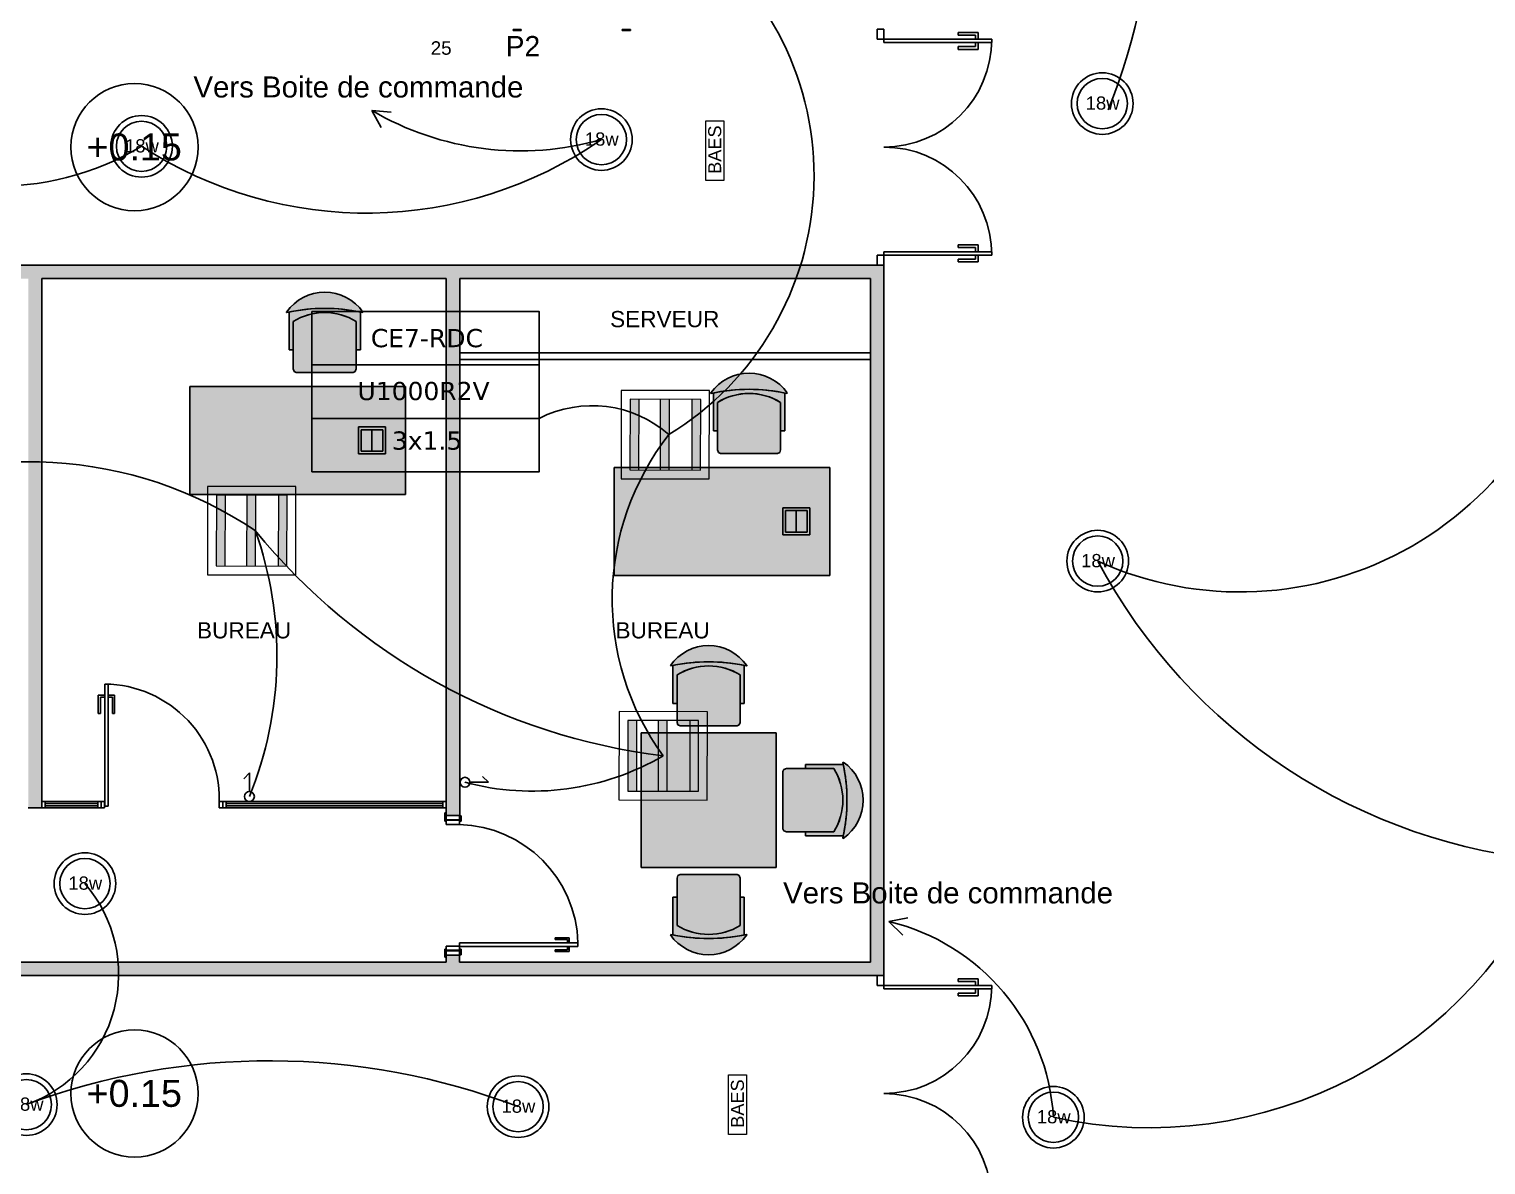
# Model space of a CAD drawing. Header units: millimetres. Extents: x 31778 to 54642, y 18502 to 28743.
# Drawn here: x 45116 to 46196, y 20391 to 21233 of the extents above; entities that cross this region are included whole.
import ezdxf
from ezdxf.enums import TextEntityAlignment as Align

# ---------------------------------------------------------------- set-up
doc = ezdxf.new("R2010")
doc.units = ezdxf.units.MM
doc.linetypes.add('ACAD_ISO03W100', pattern=[30, 12, -18])
for name, color, linetype in [('BS', 1, 'Continuous'), ('CIRCUITS ECLAIRAGE', 1, 'Continuous'), ('ECLAIRAGE', 6, 'Continuous'), ('MUR BAS', 7, 'Continuous'), ('Plan Archi', 8, 'Continuous')]:
    doc.layers.add(name, color=color, linetype=linetype)
doc.layers.add('STRUCTURE POUTRES', color=5, linetype='ACAD_ISO03W100', lineweight=20)
doc.styles.add('ARIAL', font='arial.ttf')
doc.styles.get("Standard").update_dxf_attribs({"font": 'arial.ttf'})
doc.styles.add('STD', font='arial.ttf')
doc.styles.add('Verdana', font='verdana.ttf')

# ---------------------------------------------------------------- blocks, each defined once
blk = doc.blocks.new('18w')
at = {"layer": 'MUR BAS', "color": 1}
for radius in [46.61078380276666, 38.05015646062355]:
    blk.add_circle((54837.71203632595, -12071.17132957089), radius, dxfattribs=at)
at = {"layer": 'MUR BAS', "color": 1, "insert": (54812.59687050407, -12060.39787366682), "char_height": 20, "attachment_point": 1}
blk.add_mtext_dynamic_manual_height_columns('18w', width=53.48466319893487, gutter_width=100, heights=[0], dxfattribs=at)
blk = doc.blocks.new('12')
at = {"layer": 'ECLAIRAGE', "lineweight": 0, "ltscale": 0.5}
h = blk.add_hatch(color=1, dxfattribs=at)
h.set_gradient(color1=(255, 0, 0), one_color=1, tint=1)
h.paths.add_polyline_path([(-0.2399999999976714, 0.2152367421254167), (-0.2399999999976714, 0.1561982923219332), (0.2399999999976714, 0.1561982923219332), (0.2399999999976714, 0.2152367421254167)])
h.paths.add_polyline_path([(0.2399999999976714, -0.0590384498034835), (0.2399999999976714, 0), (-0.2399999999976714, 0), (-0.2399999999976714, -0.0590384498034835)])
h.paths.add_polyline_path([(-0.2399999999976714, -0.2057248080664431), (-0.2399999999976714, -0.2647632578699266), (0.2399999999976714, -0.2647632578699266), (0.2399999999976714, -0.2057248080664431)])
at = {"layer": 'ECLAIRAGE', "color": 1, "lineweight": 0, "ltscale": 0.5}
for p, q in [((-0.2399999999976714, 0.1561982923219332), (0.2399999999976714, 0.1561982923219332)), ((-0.2399999999976714, 0), (0.2399999999976714, 0)), ((-0.2399999999976714, -0.0590384498034835), (0.2399999999976714, -0.0590384498034835)), ((-0.2399999999976714, -0.2057248080664431), (0.2399999999976714, -0.2057248080664431))]:
    blk.add_line(p, q, dxfattribs=at)
for points in [[(-0.2999999999976719, -0.3247632578699267), (0.2999999999976719, -0.3247632578699267), (0.2999999999976719, 0.2752367421254167), (-0.2999999999976719, 0.2752367421254167)], [(-0.2399999999976714, -0.2647632578699266), (0.2399999999976714, -0.2647632578699266), (0.2399999999976714, 0.2152367421254167), (-0.2399999999976714, 0.2152367421254167)]]:
    blk.add_lwpolyline(points, close=True, dxfattribs=at)
blk = doc.blocks.new('interrupteur simple allumage')
at = {"color": 3}
for p, q in [((-8.747414859319523e-13, -27472.51234266437), (-13941.17791253597, -42318.70943260289)), ((-8.747414859319523e-13, -73626.49394564501), (-8.747414859319523e-13, -27472.51234266437))]:
    blk.add_line(p, q, dxfattribs=at)
blk.add_circle((-8.747414859319523e-13, -85871.30472758031), 12244.81078193528, dxfattribs=at)
blk = doc.blocks.new('BS')
at = {"layer": 'BS', "color": 5, "lineweight": 20}
blk.add_lwpolyline([(-0.07258990826916023, 0.7340077751747742), (0.3732172283326936, 0.7340077751747742), (0.3732172283326936, -0.739942229173522), (-0.07258990826916023, -0.739942229173522)], close=True, dxfattribs=at)
at = {"layer": 'BS', "insert": (-0.01432547936779236, -0.5743906311291787), "char_height": 0.3210676808409033, "width": 1.198675313346215, "attachment_point": 1, "rotation": 90, "style": 'STD'}
blk.add_mtext('BAES', dxfattribs=at)
blk = doc.blocks.new('ETIQ ECL')
at = {"color": 6, "linetype": 'ByBlock'}
blk.add_lwpolyline([(-28.09237466774357, 19.79999999999927), (28.09237466774357, 19.79999999999927), (28.09237466774357, -19.79999999999927), (-28.09237466774357, -19.79999999999927)], close=True, dxfattribs=at)
at = {"layer": 'STRUCTURE POUTRES', "color": 6, "linetype": 'ByBlock'}
for points in [[(-28.09237466774357, 19.79999999999927), (28.09237466774357, 19.79999999999927), (28.09237466774357, 6.599999999999909), (-28.09237466774357, 6.599999999999909)], [(-28.09237466774357, 6.599999999999909), (28.09237466774357, 6.599999999999909), (28.09237466774357, -6.599999999999454), (-28.09237466774357, -6.599999999999454)], [(-28.09237466774357, -6.599999999999454), (28.09237466774357, -6.599999999999454), (28.09237466774357, -19.79999999999927), (-28.09237466774357, -19.79999999999927)]]:
    blk.add_lwpolyline(points, close=True, dxfattribs=at)
at = {"layer": 'STRUCTURE POUTRES', "color": 6, "linetype": 'ByBlock', "style": 'Verdana'}
for tag, p in [('CIRCUIT', (0.3258196043170756, 10.99343506267905)), ('CABLE', (-0.4895047320387675, -2.077938956542766)), ('SECTION', (0.3739897136692889, -14.32081281852334))]:
    blk.add_attdef(tag, text='', height=4.5, dxfattribs=at).set_placement(p, align=Align.CENTER)
blk = doc.blocks.new('FLECHZ')
at = {"color": 6}
for p, q in [((-7.275957614183426e-12, 0), (-3.380331694097549, 14.0119377987794)), ((0, 0), (-13.5306625672747, 4.96811973784861))]:
    blk.add_line(p, q, dxfattribs=at)

msp = doc.modelspace()

# ---------------------------------------------------------------- hatches: boundary and pattern name
at = {"layer": 'Plan Archi'}
h = msp.add_hatch(color=256, dxfattribs=at)
h.dxf.hatch_style = 1
h.paths.add_polyline_path([(44795.15288944014, 20947.90682215798), (44795.15288944014, 21058.33195311851), (45749.63954584388, 21058.33198110863), (45749.63954584383, 20531.6522243078), (44943.72967353216, 20531.6522243078), (44943.72967353216, 20541.6522243078), (45424.9579797639, 20541.6522243078), (45424.9579797639, 20546.81934035831), (45434.9579797639, 20546.81934035831), (45434.9579797639, 20541.6522243078), (45739.63954584381, 20541.6522243078), (45739.63954584385, 21048.33198110863), (45435.08638104389, 21048.33198110863), (45435.08638104389, 20650.2993282772), (45424.9579797639, 20650.2993282772), (45424.9579797639, 21048.33198110863), (45125.08638104389, 21048.33198110863), (45125.08638104389, 20655.93835403623), (45115.08638104389, 20655.93835403623), (45115.08638104389, 21048.33198110863), (44825.21519434075, 21048.33198110863), (44825.21498833229, 20541.6522243078), (44835.21478232383, 20541.6522243078), (44835.21478232383, 20531.6522243078), (44795.15239901993, 20531.65224316842), (44795.1524084207, 20627.077542708), (44815.21519434075, 20627.077542708), (44815.21519434075, 20947.90685014811)])
h = msp.add_hatch(color=256, dxfattribs=at)
h.dxf.hatch_style = 1
edge = h.paths.add_edge_path()
edge.add_arc((45334.90719313532, 20897.11500874896), 129.1470968822902, 89.9807959840947, 102.4973434483042, ccw=False)
edge.add_arc((45334.99383284429, 20896.97858642858), 129.2835192172629, 77.5092782508953, 90.01921317479162, ccw=False)
edge.add_line((45362.9554680647, 21023.2020996779), (45363.25546802081, 21023.56209951158))
edge.add_arc((45334.94201188287, 21003.64501958244), 34.61707485301902, 35.1244418655336, 89.9859844774305)
edge.add_arc((45334.94916600159, 21003.69272806701), 34.56936535771104, 89.99782247723603, 144.916600167338)
edge.add_arc((45306.85909642195, 21023.4226036792), 0.2426993287910363, 144.9166001673375, 294.6945263196027)
h = msp.add_hatch(color=256, dxfattribs=at)
h.dxf.hatch_style = 1
edge = h.paths.add_edge_path()
edge.add_line((45361.42546870805, 21023.53209950472), (45361.4254687253, 20995.4671112044))
edge.add_line((45361.4254687253, 20995.4671112044), (45358.35047003735, 20995.4671112429))
edge.add_line((45358.35047003735, 20995.4671112429), (45358.35047006517, 21016.55710243372))
edge.add_arc((45334.95047979082, 20978.77901001788), 44.4380896463861, 58.22566300077884, 121.7743369603142)
edge.add_line((45311.5504895421, 21016.55710244961), (45311.550489491, 20995.46711125588))
edge.add_line((45311.550489491, 20995.46711125588), (45308.49049077756, 20995.4671112449))
edge.add_line((45308.49049077756, 20995.4671112449), (45308.49049079524, 21023.53150478725))
edge.add_arc((45334.95940570552, 20896.60962494649), 129.6524856639419, 78.22137953616561, 101.77990788484061, ccw=False)
h = msp.add_hatch(color=256, dxfattribs=at)
h.dxf.hatch_style = 1
edge = h.paths.add_edge_path()
edge.add_arc((45334.96636300393, 20978.72320413381), 44.49389836539882, 90.02045314779735, 121.7538837941314)
edge.add_line((45311.5504895421, 21016.55710244961), (45311.5504895229, 20981.36711709378))
edge.add_line((45311.5504895229, 20981.36711709378), (45312.25548922128, 20979.46211790828))
edge.add_line((45312.25548922128, 20979.46211790828), (45313.75548859386, 20978.66711822817))
edge.add_line((45313.75548859386, 20978.66711822817), (45356.16047093671, 20978.6671182336))
edge.add_line((45356.16047093671, 20978.6671182336), (45357.660470298, 20979.46211788104))
edge.add_line((45357.660470298, 20979.46211788104), (45358.35047003432, 20981.36711708371))
edge.add_line((45358.35047003432, 20981.36711708371), (45358.35047006517, 21016.55710243372))
edge.add_arc((45334.93459657682, 20978.72320413091), 44.49389836831288, 58.24611616802966, 89.97954681436373)
h = msp.add_hatch(color=256, dxfattribs=at)
h.dxf.hatch_style = 1
edge = h.paths.add_edge_path()
edge.add_arc((45649.58875921527, 20837.11500874899), 129.1470968822902, 89.9807959840947, 102.4973434483042, ccw=False)
edge.add_arc((45649.67539892424, 20836.97858642861), 129.2835192172629, 77.5092782508953, 90.01921317479162, ccw=False)
edge.add_line((45677.63703414465, 20963.20209967792), (45677.93703410076, 20963.5620995116))
edge.add_arc((45649.62357796282, 20943.64501958247), 34.61707485301902, 35.1244418655336, 89.9859844774305)
edge.add_arc((45649.63073208154, 20943.69272806704), 34.56936535771104, 89.99782247723603, 144.916600167338)
edge.add_arc((45621.54066250189, 20963.42260367922), 0.2426993287910363, 144.9166001673375, 294.6945263196027)
h = msp.add_hatch(color=256, dxfattribs=at)
h.dxf.hatch_style = 1
h.paths.add_polyline_path([(45234.95797977135, 20888.33198107697), (45234.95797975645, 20968.33198107697), (45394.9579797639, 20968.33198110677), (45394.9579797788, 20888.33198110677)])
h = msp.add_hatch(color=256, dxfattribs=at)
h.dxf.hatch_style = 1
edge = h.paths.add_edge_path()
edge.add_line((45676.107034788, 20963.53209950475), (45676.10703480525, 20935.46711120443))
edge.add_line((45676.10703480525, 20935.46711120443), (45673.03203611729, 20935.46711124293))
edge.add_line((45673.03203611729, 20935.46711124293), (45673.03203614512, 20956.55710243375))
edge.add_arc((45649.63204587076, 20918.7790100179), 44.4380896463861, 58.22566300077884, 121.7743369603142)
edge.add_line((45626.23205562205, 20956.55710244964), (45626.23205557094, 20935.46711125591))
edge.add_line((45626.23205557094, 20935.46711125591), (45623.17205685751, 20935.46711124493))
edge.add_line((45623.17205685751, 20935.46711124493), (45623.17205687519, 20963.53150478728))
edge.add_arc((45649.64097178547, 20836.60962494652), 129.6524856639419, 78.22137953616561, 101.77990788484061, ccw=False)
h = msp.add_hatch(color=256, dxfattribs=at)
h.dxf.hatch_style = 1
edge = h.paths.add_edge_path()
edge.add_arc((45649.64792908388, 20918.72320413384), 44.49389836539882, 90.02045314779735, 121.7538837941314)
edge.add_line((45626.23205562205, 20956.55710244964), (45626.23205560284, 20921.36711709381))
edge.add_line((45626.23205560284, 20921.36711709381), (45626.93705530123, 20919.4621179083))
edge.add_line((45626.93705530123, 20919.4621179083), (45628.43705467381, 20918.6671182282))
edge.add_line((45628.43705467381, 20918.6671182282), (45670.84203701666, 20918.66711823362))
edge.add_line((45670.84203701666, 20918.66711823363), (45672.34203637794, 20919.46211788107))
edge.add_line((45672.34203637794, 20919.46211788107), (45673.03203611427, 20921.36711708374))
edge.add_line((45673.03203611427, 20921.36711708374), (45673.03203614512, 20956.55710243375))
edge.add_arc((45649.61616265676, 20918.72320413094), 44.49389836831288, 58.24611616802966, 89.97954681436373)
h = msp.add_hatch(color=256, dxfattribs=at)
h.dxf.hatch_style = 1
h.paths.add_polyline_path([(45359.95797976016, 20918.331981077), (45379.95797976016, 20918.331981077), (45379.95797976016, 20938.331981077), (45359.95797976016, 20938.331981077)])
h = msp.add_hatch(color=256, dxfattribs=at)
h.dxf.hatch_style = 1
h.paths.add_polyline_path([(45549.6395458513, 20828.331981077), (45549.6395458364, 20908.331981077), (45709.63954584385, 20908.3319811068), (45709.63954585875, 20828.3319811068)])
h = msp.add_hatch(color=256, dxfattribs=at)
h.dxf.hatch_style = 1
h.paths.add_polyline_path([(45674.63954584011, 20858.33198107703), (45694.63954584011, 20858.33198107703), (45694.63954584011, 20878.33198107703), (45674.63954584011, 20878.33198107703)])
h = msp.add_hatch(color=256, dxfattribs=at)
h.dxf.hatch_style = 1
edge = h.paths.add_edge_path()
edge.add_arc((45619.69033247377, 20635.10011482588), 129.1470968822902, 77.50265655169585, 90.01920401590532)
edge.add_arc((45619.60369276479, 20634.96369250549), 129.2835192172629, 89.98078682520845, 102.4907217491047)
edge.add_line((45591.64205754439, 20761.18720575481), (45591.34205758828, 20761.54720558849))
edge.add_arc((45619.65551372622, 20741.63012565936), 34.61707485301903, 90.01401552256948, 144.8755581344664, ccw=False)
edge.add_arc((45619.6483596075, 20741.67783414393), 34.56936535771104, 35.083399832661996, 90.00217752276387, ccw=False)
edge.add_arc((45647.73842918714, 20761.40770975611), 0.2426993287910363, -114.6945263196028, 35.08339983266251, ccw=False)
h = msp.add_hatch(color=256, dxfattribs=at)
h.dxf.hatch_style = 1
edge = h.paths.add_edge_path()
edge.add_line((45593.17205690104, 20761.51720558164), (45593.17205688379, 20733.45221728132))
edge.add_line((45593.17205688379, 20733.45221728132), (45596.24705557174, 20733.45221731982))
edge.add_line((45596.24705557174, 20733.45221731982), (45596.24705554392, 20754.54220851064))
edge.add_arc((45619.64704581827, 20716.76411609479), 44.43808964638612, 58.2256630396858, 121.7743369992211, ccw=False)
edge.add_line((45643.04703606699, 20754.54220852653), (45643.04703611809, 20733.4522173328))
edge.add_line((45643.04703611809, 20733.4522173328), (45646.10703483153, 20733.45221732181))
edge.add_line((45646.10703483153, 20733.45221732181), (45646.10703481385, 20761.51661086417))
edge.add_arc((45619.63811990357, 20634.59473102341), 129.6524856639419, 78.22009211515942, 101.7786204638345)
h = msp.add_hatch(color=256, dxfattribs=at)
h.dxf.hatch_style = 1
edge = h.paths.add_edge_path()
edge.add_arc((45619.63116260516, 20716.70831021073), 44.49389836539883, 58.246116205868475, 89.97954685220259, ccw=False)
edge.add_line((45643.04703606699, 20754.54220852653), (45643.04703608619, 20719.3522231707))
edge.add_line((45643.04703608619, 20719.3522231707), (45642.34203638781, 20717.44722398519))
edge.add_line((45642.34203638781, 20717.44722398519), (45640.84203701523, 20716.65222430509))
edge.add_line((45640.84203701523, 20716.65222430509), (45598.43705467238, 20716.65222431051))
edge.add_line((45598.43705467238, 20716.65222431052), (45596.93705531109, 20717.44722395796))
edge.add_line((45596.93705531109, 20717.44722395796), (45596.24705557477, 20719.35222316063))
edge.add_line((45596.24705557477, 20719.35222316063), (45596.24705554392, 20754.54220851064))
edge.add_arc((45619.66292903227, 20716.70831020782), 44.49389836831289, 90.02045318563631, 121.75388383197031, ccw=False)
h = msp.add_hatch(color=256, dxfattribs=at)
h.dxf.hatch_style = 1
h.paths.add_polyline_path([(45569.63954584381, 20611.6522243078), (45669.63954584381, 20611.6522243078), (45669.63954584381, 20711.6522243078), (45569.63954584381, 20711.6522243078)])
h = msp.add_hatch(color=256, dxfattribs=at)
h.dxf.hatch_style = 1
edge = h.paths.add_edge_path()
edge.add_line((45719.50452711765, 20688.11971325058), (45691.43953881733, 20688.11971326782))
edge.add_line((45691.43953881733, 20688.11971326782), (45691.43953885582, 20685.04471457987))
edge.add_line((45691.43953885582, 20685.04471457987), (45712.52953004664, 20685.04471460769))
edge.add_arc((45674.7514376308, 20661.64472433333), 44.43808964638612, 328.22566303968574, 391.77433699922113, ccw=False)
edge.add_line((45712.52953006253, 20638.24473408462), (45691.4395388688, 20638.24473403352))
edge.add_line((45691.4395388688, 20638.24473403352), (45691.43953885781, 20635.18473532009))
edge.add_line((45691.43953885781, 20635.18473532009), (45719.50393240017, 20635.18473533777))
edge.add_arc((45592.58205255942, 20661.65365024804), 129.6524856639419, 348.2200921151594, 371.7786204638344)
h = msp.add_hatch(color=256, dxfattribs=at)
h.dxf.hatch_style = 1
edge = h.paths.add_edge_path()
edge.add_arc((45593.08743636188, 20661.60143767784), 129.1470968822902, 347.5026565516958, 360.0192040159053)
edge.add_arc((45592.95101404149, 20661.68807738681), 129.2835192172629, 359.9807868252085, 372.4907217491048)
edge.add_line((45719.17452729082, 20689.64971260722), (45719.5345271245, 20689.94971256334))
edge.add_arc((45699.61744719536, 20661.63625642538), 34.61707485301903, 360.0140155225695, 414.87555813446636, ccw=False)
edge.add_arc((45699.66515567993, 20661.64341054411), 34.56936535771104, 305.083399832662, 360.00217752276393, ccw=False)
edge.add_arc((45719.39503129212, 20633.55334096447), 0.2426993287910363, 155.3054736803973, 305.08339983266245, ccw=False)
h = msp.add_hatch(color=256, dxfattribs=at)
h.dxf.hatch_style = 1
edge = h.paths.add_edge_path()
edge.add_arc((45674.69563174673, 20661.66060754645), 44.49389836539883, 328.24611620586853, 359.97954685220265, ccw=False)
edge.add_line((45712.52953006253, 20638.24473408462), (45677.3395447067, 20638.24473406541))
edge.add_line((45677.3395447067, 20638.24473406541), (45675.4345455212, 20638.94973376379))
edge.add_line((45675.4345455212, 20638.94973376379), (45674.6395458411, 20640.44973313638))
edge.add_line((45674.63954584108, 20640.44973313638), (45674.63954584651, 20682.85471547923))
edge.add_line((45674.63954584651, 20682.85471547923), (45675.43454549396, 20684.35471484051))
edge.add_line((45675.43454549396, 20684.35471484051), (45677.33954469663, 20685.04471457684))
edge.add_line((45677.33954469663, 20685.04471457683), (45712.52953004664, 20685.04471460769))
edge.add_arc((45674.69563174383, 20661.62884111934), 44.49389836831289, 360.02045318563626, 391.7538838319703, ccw=False)
h = msp.add_hatch(color=256, dxfattribs=at)
h.dxf.hatch_style = 1
edge = h.paths.add_edge_path()
edge.add_arc((45619.63116260516, 20606.59613840488), 44.49389836539883, 270.0204531477974, 301.7538837941315)
edge.add_line((45643.04703606699, 20568.76224008908), (45643.04703608619, 20603.95222544491))
edge.add_line((45643.04703608619, 20603.95222544491), (45642.34203638781, 20605.85722463041))
edge.add_line((45642.34203638781, 20605.85722463041), (45640.84203701523, 20606.65222431052))
edge.add_line((45640.84203701523, 20606.65222431052), (45598.43705467238, 20606.65222430509))
edge.add_line((45598.43705467238, 20606.65222430509), (45596.93705531109, 20605.85722465764))
edge.add_line((45596.93705531109, 20605.85722465764), (45596.24705557477, 20603.95222545498))
edge.add_line((45596.24705557477, 20603.95222545498), (45596.24705554392, 20568.76224010497))
edge.add_arc((45619.66292903227, 20606.59613840778), 44.49389836831289, 238.2461161680297, 269.9795468143637)
h = msp.add_hatch(color=256, dxfattribs=at)
h.dxf.hatch_style = 1
edge = h.paths.add_edge_path()
edge.add_line((45593.17205690104, 20561.78724303397), (45593.17205688379, 20589.85223133429))
edge.add_line((45593.17205688379, 20589.85223133429), (45596.24705557174, 20589.85223129579))
edge.add_line((45596.24705557174, 20589.85223129579), (45596.24705554392, 20568.76224010497))
edge.add_arc((45619.64704581827, 20606.54033252081), 44.43808964638612, 238.2256630007789, 301.7743369603142)
edge.add_line((45643.04703606699, 20568.76224008908), (45643.04703611809, 20589.85223128281))
edge.add_line((45643.04703611809, 20589.85223128281), (45646.10703483153, 20589.85223129379))
edge.add_line((45646.10703483153, 20589.85223129379), (45646.10703481385, 20561.78783775144))
edge.add_arc((45619.63811990357, 20688.7097175922), 129.6524856639419, 258.2213795361656, 281.7799078848406, ccw=False)
h = msp.add_hatch(color=256, dxfattribs=at)
h.dxf.hatch_style = 1
edge = h.paths.add_edge_path()
edge.add_arc((45619.69033247377, 20688.20433378973), 129.1470968822902, 269.9807959840947, 282.49734344830415, ccw=False)
edge.add_arc((45619.60369276479, 20688.34075611011), 129.2835192172629, 257.5092782508953, 270.01921317479156, ccw=False)
edge.add_line((45591.64205754439, 20562.11724286079), (45591.34205758828, 20561.75724302711))
edge.add_arc((45619.65551372622, 20581.67432295625), 34.61707485301903, 215.1244418655336, 269.9859844774305)
edge.add_arc((45619.6483596075, 20581.62661447168), 34.56936535771104, 269.9978224772361, 324.916600167338)
edge.add_arc((45647.73842918714, 20561.89673885949), 0.2426993287910363, 324.9166001673375, 474.6945263196028)

# ---------------------------------------------------------------- linework, layer by layer
at = {"layer": 'CIRCUITS ECLAIRAGE', "color": 4}
for p, q in [((45369.87435018938, 21172.99918129821), (45376.90209990619, 21160.41459639616)), ((45369.87435018938, 21172.9991812982), (45384.24295404508, 21171.85713643174))]:
    msp.add_line(p, q, dxfattribs=at)
at = {"layer": 'CIRCUITS ECLAIRAGE', "color": 6}
for centre, radius, start, end in [((45512.13983253356, 21338.11484537368), 436.0692680128046, 337.8072846307541, 23.17670523787461), ((45472.98034027219, 21124.50085834305), 224.8251015096538, 301.4289501292168, 54.72792294810262), ((46013.82288604542, 21071.47038124228), 255.4518930646607, 245.5696122982189, 354.2751738390854), ((45533.24264668155, 20867.81278135171), 86.31845469016437, 48.69968189290631, 117.0314792493713), ((45745.70899068323, 20810.76275752161), 197.5802150212199, 141.9060484543705, 216.034390119068), ((45115.62984783325, 20611.59060238542), 301.0358803157114, 56.11005478026119, 117.1555526134077), ((45023.13154669965, 20768.66868885236), 276.4049717963127, 337.831279214826, 19.62076679535832), ((45642.12505242588, 21153.75628663239), 462.6493315708103, 219.1783987875494, 263.0237925837937), ((46281.21298091995, 21038.04529933642), 422.8744374470169, 208.0962980362975, 265.2531004418237), ((45488.8968204443, 20861.27503820827), 192.9228417432431, 255.0033054475588, 300.1972909695967), ((45946.22471892204, 20745.17673833963), 326.3780763421138, 257.4518450023022, 337.7036048520648), ((45716.78787717058, 20417.09946437736), 158.8120200607731, 3.42767746139867, 76.70349124123678)]:
    msp.add_arc(centre, radius, start, end, dxfattribs=at)
at = {"layer": 'CIRCUITS ECLAIRAGE', "color": 4}
for centre, radius, start, end in [((45480.17643383294, 21360.94116390423), 217.9191099513647, 239.5915691382238, 285.9773099276667), ((45091.84704774369, 21325.89156899841), 209.0985206631516, 235.2888077860882, 300.8736698910042), ((45365.9208201704, 21402.54606084475), 305.6362826598098, 236.9297695901897, 304.7562992019697), ((45079.61155310419, 20532.6676545674), 102.5597253665595, 289.3935754749931, 40.88746797044065), ((45294.03509284487, 19952.16312199501), 516.2947700619691, 69.08379286771498, 110.4476172094319)]:
    msp.add_arc(centre, radius, start, end, dxfattribs=at)
at = {"layer": 'Plan Archi'}
for p, q in [((45474.61682599582, 21232.25670406139), (45474.61682599582, 21233.15070561784)), ((45474.61682599582, 21233.15070561784), (45480.73117328456, 21233.15070561784)), ((45480.73117328456, 21232.25670406139), (45474.61682599582, 21232.25670406139)), ((45480.73117328456, 21233.15070561784), (45480.73117328456, 21232.25670406139)), ((45555.56159734767, 21232.25670406139), (45555.56159734767, 21233.15070561784)), ((45555.56159734767, 21233.15070561784), (45561.6759446364, 21233.15070561784)), ((45561.6759446364, 21232.25670406139), (45555.56159734767, 21232.25670406139)), ((45561.6759446364, 21233.15070561784), (45561.6759446364, 21232.25670406139)), ((45744.63954584388, 21225.81584350864), (45744.63954584388, 21233.29970590863)), ((45744.63954584388, 21233.29970590863), (45749.63954584388, 21233.29970590863)), ((45749.63954584388, 21233.29970590863), (45749.63954584388, 21225.81584350864)), ((45819.63954584388, 21230.81584350864), (45804.63954584388, 21230.81584350864)), ((45804.63954584388, 21230.81584350864), (45804.63954584388, 21228.81584350864)), ((45804.63954584388, 21228.81584350864), (45817.63954584388, 21228.81584350864)), ((45817.63954584388, 21228.81584350864), (45817.63954584388, 21225.81584350864)), ((45819.63954584388, 21225.81584350864), (45819.63954584388, 21230.81584350864)), ((45749.63954584388, 21225.81584350864), (45744.63954584388, 21225.81584350864)), ((45749.63954584388, 21223.31584350864), (45749.63954584388, 21225.81584350864)), ((45749.63954584388, 21225.81584350864), (45829.63954584388, 21225.81584350864)), ((45829.63954584388, 21223.31584350864), (45749.63954584388, 21223.31584350864)), ((45804.63954584388, 21218.31584350864), (45804.63954584388, 21220.31584350864)), ((45804.63954584388, 21220.31584350864), (45817.63954584388, 21220.31584350864)), ((45819.63954584388, 21218.31584350864), (45804.63954584388, 21218.31584350864)), ((45817.63954584388, 21220.31584350864), (45817.63954584388, 21223.31584350864)), ((45819.63954584388, 21223.31584350864), (45819.63954584388, 21218.31584350864)), ((45829.63954584388, 21225.81584350864), (45829.63954584388, 21223.31584350864)), ((45749.63954584388, 21065.81584350864), (45744.63954584388, 21065.81584350864)), ((45744.63954584388, 21065.81584350864), (45744.63954584388, 21058.33198110863)), ((45829.63954584388, 21068.31584350864), (45749.63954584388, 21068.31584350864)), ((45749.63954584388, 21068.31584350864), (45749.63954584388, 21065.81584350864)), ((45749.63954584388, 21065.81584350864), (45829.63954584388, 21065.81584350864)), ((45749.63954584388, 21058.33198110863), (45749.63954584388, 21065.81584350864)), ((45819.63954584388, 21073.31584350864), (45804.63954584388, 21073.31584350864)), ((45804.63954584388, 21073.31584350864), (45804.63954584388, 21071.31584350864)), ((45804.63954584388, 21071.31584350864), (45817.63954584388, 21071.31584350864)), ((45817.63954584388, 21071.31584350864), (45817.63954584388, 21068.31584350864)), ((45817.63954584388, 21062.81584350864), (45817.63954584388, 21065.81584350864)), ((45819.63954584388, 21068.31584350864), (45819.63954584388, 21073.31584350864)), ((45819.63954584388, 21065.81584350864), (45819.63954584388, 21060.81584350864)), ((45829.63954584388, 21065.81584350864), (45829.63954584388, 21068.31584350864)), ((44795.15288944014, 21058.33195311851), (45749.63954584388, 21058.33198110863)), ((45744.63954584388, 21058.33198110863), (45749.63954584388, 21058.33198110863)), ((45749.63954584388, 21058.33198110863), (45749.63954584383, 20531.6522243078)), ((45804.63954584388, 21060.81584350864), (45804.63954584388, 21062.81584350864)), ((45804.63954584388, 21062.81584350864), (45817.63954584388, 21062.81584350864)), ((45819.63954584388, 21060.81584350864), (45804.63954584388, 21060.81584350864)), ((45424.9579797639, 21048.33198110863), (45125.08638104389, 21048.33198110863)), ((45125.08638104389, 21048.33198110863), (45125.08638104389, 20655.93835403623)), ((45424.9579797639, 20650.2993282772), (45424.9579797639, 21048.33198110863)), ((45435.08638104389, 21048.33198110863), (45739.63954584385, 21048.33198110863)), ((45435.08638104389, 20988.33198110866), (45435.08638104389, 21048.33198110863)), ((45739.63954584385, 21048.33198110863), (45435.08638104389, 21048.33198110863)), ((45435.08638104389, 21048.33198110863), (45435.08638104389, 20650.2993282772)), ((45739.63954584385, 21048.33198110863), (45739.63954584385, 20988.33198110866)), ((45739.63954584381, 20541.6522243078), (45739.63954584385, 21048.33198110863)), ((45739.63954584385, 20993.33198110866), (45435.08638104389, 20993.33198110866)), ((45739.63954584385, 20988.33198110866), (45435.08638104389, 20988.33198110866)), ((45739.63954584385, 20988.33198110866), (45435.08638104389, 20988.33198110866)), ((45234.95797975645, 20968.33198107697), (45394.9579797639, 20968.33198110677)), ((45379.95797976016, 20938.331981077), (45359.95797976016, 20938.331981077)), ((45359.95797976016, 20938.331981077), (45359.95797976016, 20918.331981077)), ((45361.95797976016, 20920.331981077), (45361.95797976016, 20936.331981077)), ((45361.95797976016, 20936.331981077), (45369.95797976016, 20936.331981077)), ((45377.95797976016, 20936.331981077), (45361.95797976016, 20936.331981077)), ((45361.95797976016, 20936.331981077), (45361.95797976016, 20920.331981077)), ((45369.95797976016, 20936.331981077), (45369.95797976016, 20920.331981077)), ((45369.95797976016, 20936.331981077), (45377.95797976016, 20936.331981077)), ((45369.95797976016, 20920.331981077), (45369.95797976016, 20936.331981077)), ((45377.95797976016, 20936.331981077), (45377.95797976016, 20920.331981077)), ((45377.95797976016, 20920.331981077), (45377.95797976016, 20936.331981077)), ((45379.95797976016, 20918.331981077), (45379.95797976016, 20938.331981077)), ((45359.95797976016, 20918.331981077), (45379.95797976016, 20918.331981077)), ((45369.95797976016, 20920.331981077), (45361.95797976016, 20920.331981077)), ((45361.95797976016, 20920.331981077), (45377.95797976016, 20920.331981077)), ((45377.95797976016, 20920.331981077), (45369.95797976016, 20920.331981077)), ((45549.6395458364, 20908.331981077), (45709.63954584385, 20908.3319811068)), ((45234.95797977135, 20888.33198107697), (45394.9579797788, 20888.33198110677)), ((45694.63954584011, 20878.33198107703), (45674.63954584011, 20878.33198107703)), ((45674.63954584011, 20878.33198107703), (45674.63954584011, 20858.33198107703)), ((45676.63954584011, 20860.33198107703), (45676.63954584011, 20876.33198107703)), ((45676.63954584011, 20876.33198107703), (45684.63954584011, 20876.33198107703)), ((45692.63954584011, 20876.33198107703), (45676.63954584011, 20876.33198107703)), ((45676.63954584011, 20876.33198107703), (45676.63954584011, 20860.33198107703)), ((45684.63954584011, 20876.33198107703), (45684.63954584011, 20860.33198107703)), ((45684.63954584011, 20876.33198107703), (45692.63954584011, 20876.33198107703)), ((45684.63954584011, 20860.33198107703), (45684.63954584011, 20876.33198107703)), ((45692.63954584011, 20876.33198107703), (45692.63954584011, 20860.33198107703)), ((45692.63954584011, 20860.33198107703), (45692.63954584011, 20876.33198107703)), ((45694.63954584011, 20858.33198107703), (45694.63954584011, 20878.33198107703)), ((45684.63954584011, 20860.33198107703), (45676.63954584011, 20860.33198107703)), ((45676.63954584011, 20860.33198107703), (45692.63954584011, 20860.33198107703)), ((45692.63954584011, 20860.33198107703), (45684.63954584011, 20860.33198107703)), ((45674.63954584011, 20858.33198107703), (45694.63954584011, 20858.33198107703)), ((45549.6395458513, 20828.331981077), (45709.63954585875, 20828.3319811068)), ((45171.98038779828, 20657.29048092941), (45171.98038779828, 20747.74656725493)), ((45171.98038779828, 20747.74656725493), (45174.26970002829, 20747.74656725493)), ((45174.26970002829, 20747.74656725493), (45171.98038779828, 20747.74656725493)), ((45174.26970002829, 20747.74656725493), (45174.26970002829, 20657.29048092941)), ((45167.05574300807, 20739.38948826216), (45167.05574300808, 20726.03570245944)), ((45171.77887209272, 20739.38948826216), (45167.05574300807, 20739.38948826216)), ((45168.76410884096, 20726.03570245944), (45168.76410884096, 20737.98382660687)), ((45168.76410884096, 20737.98382660687), (45171.87936397581, 20737.98382660687)), ((45177.48597898561, 20737.98382660687), (45174.37072385076, 20737.98382660687)), ((45174.47121573385, 20739.38948826216), (45179.1943448185, 20739.38948826216)), ((45177.48597898561, 20726.03570245944), (45177.48597898561, 20737.98382660687)), ((45179.1943448185, 20739.38948826216), (45179.1943448185, 20726.03570245944)), ((45167.05574300808, 20726.03570245944), (45168.76410884096, 20726.03570245944)), ((45179.1943448185, 20726.03570245944), (45177.48597898561, 20726.03570245944)), ((45669.63954584381, 20711.6522243078), (45569.63954584381, 20711.6522243078)), ((45569.63954584381, 20711.6522243078), (45569.63954584381, 20611.6522243078)), ((45669.63954584381, 20611.6522243078), (45669.63954584381, 20711.6522243078)), ((45125.08638104389, 20655.93835403623), (45115.08638104389, 20655.93835403623)), ((45125.08638104388, 20660.69815164819), (45169.15706040555, 20660.69815164819)), ((45125.08638104389, 20655.93835403621), (45125.08638104389, 20660.6981516482)), ((45125.08638104389, 20660.6981516482), (45127.61281658165, 20660.6981516482)), ((45169.15706040555, 20655.93835403621), (45125.08638104389, 20655.93835403621)), ((45127.61281658165, 20655.93835403621), (45125.08638104389, 20655.93835403621)), ((45127.61281658165, 20660.6981516482), (45127.61281658165, 20655.93835403621)), ((45166.63062486779, 20659.21071472905), (45127.61281658165, 20659.21071472905)), ((45127.61281658165, 20659.21071472905), (45127.61281658165, 20657.42579095537)), ((45127.61281658165, 20657.42579095537), (45166.63062486779, 20657.42579095537)), ((45169.15706040555, 20660.6981516482), (45166.63062486779, 20660.6981516482)), ((45166.63062486779, 20660.6981516482), (45166.63062486779, 20655.93835403621)), ((45166.63062486779, 20655.93835403621), (45169.15706040555, 20655.93835403621)), ((45171.6834959433, 20660.6981516482), (45169.15706040555, 20660.6981516482)), ((45169.15706040555, 20660.6981516482), (45169.15706040555, 20655.93835403621)), ((45169.15706040555, 20655.93835403621), (45169.15706040555, 20660.6981516482)), ((45169.15706040555, 20655.93835403621), (45171.6834959433, 20655.93835403621)), ((45171.6834959433, 20655.93835403621), (45171.6834959433, 20660.6981516482)), ((45174.26970002829, 20657.29048092942), (45171.98038779828, 20657.29048092942)), ((45259.33150030367, 20660.6981516482), (45256.80506476591, 20660.6981516482)), ((45256.80506476591, 20660.6981516482), (45256.80506476591, 20655.93835403621)), ((45256.80506476591, 20655.93835403621), (45259.33150030367, 20655.93835403621)), ((45259.33150030367, 20660.69815164819), (45422.43154422614, 20660.6981516482)), ((45261.85793584143, 20660.6981516482), (45259.33150030367, 20660.6981516482)), ((45259.33150030367, 20660.6981516482), (45259.33150030367, 20655.93835403621)), ((45259.33150030367, 20655.93835403621), (45259.33150030367, 20660.6981516482)), ((45422.43154422614, 20655.93835403621), (45259.33150030367, 20655.93835403621)), ((45259.33150030367, 20655.93835403621), (45261.85793584143, 20655.93835403621)), ((45261.85793584143, 20655.93835403621), (45261.85793584143, 20660.6981516482)), ((45422.43154422614, 20659.21071472905), (45261.85793584143, 20659.21071472905)), ((45261.85793584143, 20657.42579095537), (45422.43154422614, 20657.42579095537)), ((45424.9579797639, 20660.6981516482), (45422.43154422614, 20660.6981516482)), ((45422.43154422614, 20660.6981516482), (45422.43154422614, 20655.93835403621)), ((45422.43154422614, 20657.42579095537), (45422.43154422614, 20659.21071472905)), ((45422.43154422614, 20655.93835403621), (45424.9579797639, 20655.93835403621)), ((45424.9579797639, 20655.93835403621), (45424.9579797639, 20660.6981516482)), ((45424.80897947305, 20652.23802395076), (45423.91497791662, 20652.23802395076)), ((45423.91497791662, 20652.23802395076), (45423.91497791662, 20646.12367666204)), ((45423.91497791662, 20646.12367666204), (45424.80897947305, 20646.12367666204)), ((45424.80897947305, 20646.12367666204), (45424.80897947305, 20652.23802395076)), ((45434.9579797639, 20650.2993282772), (45424.9579797639, 20650.2993282772)), ((45424.9579797639, 20650.2993282772), (45424.9579797639, 20647.16758974452)), ((45435.08638104389, 20650.2993282772), (45424.9579797639, 20650.2993282772)), ((45424.9579797639, 20647.16758974452), (45434.9579797639, 20647.16758974452)), ((45434.9579797639, 20646.72019827029), (45424.9579797639, 20646.72019827029)), ((45424.9579797639, 20646.72019827029), (45424.9579797639, 20643.5884597376)), ((45424.9579797639, 20643.5884597376), (45434.9579797639, 20643.5884597376)), ((45434.9579797639, 20647.16758974452), (45434.9579797639, 20650.2993282772)), ((45434.9579797639, 20650.15019814318), (45436.14998190204, 20650.15019814318)), ((45434.9579797639, 20645.97454617063), (45434.9579797639, 20650.15019814318)), ((45434.9579797639, 20643.5884597376), (45434.9579797639, 20646.72019827029)), ((45436.14998190204, 20645.97454617063), (45434.9579797639, 20645.97454617063)), ((45436.14998190204, 20650.15019814318), (45436.14998190204, 20645.97454617063)), ((45569.63954584381, 20611.6522243078), (45669.63954584381, 20611.6522243078)), ((45516.21427763696, 20559.65384106451), (45505.7500665851, 20559.65384106451)), ((45505.7500665851, 20559.65384106451), (45505.7500665851, 20558.31514199497)), ((45505.7500665851, 20558.31514199497), (45515.11278174316, 20558.31514199497)), ((45515.11278174316, 20558.31514199497), (45515.11278174316, 20555.8739850307)), ((45516.21427763696, 20555.95273185869), (45516.21427763696, 20559.65384106451)), ((45424.80897947305, 20551.29325259891), (45423.91497791662, 20551.29325259891)), ((45423.91497791662, 20551.29325259891), (45423.91497791662, 20545.17890531019)), ((45424.80897947305, 20545.17890531019), (45424.80897947305, 20551.29325259891)), ((45434.9579797639, 20553.53020889792), (45424.9579797639, 20553.53020889792)), ((45424.9579797639, 20553.53020889792), (45424.9579797639, 20550.39847036522)), ((45424.9579797639, 20550.39847036522), (45434.9579797639, 20550.39847036522)), ((45434.9579797639, 20549.95107889099), (45424.9579797639, 20549.95107889099)), ((45424.9579797639, 20549.95107889099), (45424.9579797639, 20546.81934035831)), ((45424.9579797639, 20546.81934035831), (45434.9579797639, 20546.81934035831)), ((45424.9579797639, 20541.6522243078), (45424.9579797639, 20546.81934035831)), ((45424.9579797639, 20546.81934035831), (45434.9579797639, 20546.81934035831)), ((45522.76300019769, 20555.79482136767), (45434.9579797639, 20555.79482136767)), ((45434.9579797639, 20555.79482136767), (45434.9579797639, 20553.21727085884)), ((45434.9579797639, 20550.39847036522), (45434.9579797639, 20553.53020889792)), ((45434.9579797639, 20546.81934035831), (45434.9579797639, 20553.53020889792)), ((45434.9579797639, 20553.21727085884), (45522.76300019769, 20553.21727085884)), ((45434.9579797639, 20551.14412246488), (45436.14998190204, 20551.14412246488)), ((45434.9579797639, 20546.96847049234), (45434.9579797639, 20551.14412246488)), ((45436.14998190204, 20546.96847049234), (45434.9579797639, 20546.96847049234)), ((45434.9579797639, 20546.81934035831), (45434.9579797639, 20541.6522243078)), ((45436.14998190204, 20551.14412246488), (45436.14998190204, 20546.96847049234)), ((45505.7500665851, 20550.69695023154), (45515.11278174316, 20550.69695023154)), ((45505.7500665851, 20549.358251162), (45505.7500665851, 20550.69695023154)), ((45516.21427763696, 20549.358251162), (45505.7500665851, 20549.358251162)), ((45515.11278174316, 20550.69695023154), (45515.11278174316, 20553.13810719581)), ((45516.21427763696, 20553.05936036782), (45516.21427763696, 20549.358251162)), ((45522.76300019769, 20553.21727085884), (45522.76300019769, 20555.79482136767)), ((45522.76300019769, 20555.79482136767), (45522.76300019769, 20553.21727085884)), ((44943.72967353216, 20541.6522243078), (45424.9579797639, 20541.6522243078)), ((45423.91497791662, 20545.17890531019), (45424.80897947305, 20545.17890531019)), ((45434.9579797639, 20541.6522243078), (45739.63954584381, 20541.6522243078)), ((45749.63954584383, 20531.6522243078), (44943.72967353216, 20531.6522243078)), ((45744.63954584383, 20524.16836190768), (45744.63954584383, 20531.65222430768)), ((45744.63954584383, 20531.65222430768), (45749.63954584383, 20531.65222430768)), ((45749.63954584383, 20531.65222430768), (45749.63954584383, 20524.16836190768)), ((45819.63954584383, 20529.16836190768), (45804.63954584383, 20529.16836190768)), ((45804.63954584383, 20529.16836190768), (45804.63954584383, 20527.16836190768)), ((45804.63954584383, 20527.16836190768), (45817.63954584383, 20527.16836190768)), ((45817.63954584383, 20527.16836190768), (45817.63954584383, 20524.16836190768)), ((45819.63954584383, 20524.16836190768), (45819.63954584383, 20529.16836190768)), ((45749.63954584383, 20524.16836190768), (45744.63954584383, 20524.16836190768)), ((45749.63954584383, 20521.66836190768), (45749.63954584383, 20524.16836190768)), ((45749.63954584383, 20524.16836190768), (45829.63954584383, 20524.16836190768)), ((45829.63954584383, 20521.66836190768), (45749.63954584383, 20521.66836190768)), ((45804.63954584383, 20516.66836190768), (45804.63954584383, 20518.66836190768)), ((45804.63954584383, 20518.66836190768), (45817.63954584383, 20518.66836190768)), ((45819.63954584383, 20516.66836190768), (45804.63954584383, 20516.66836190768)), ((45817.63954584383, 20518.66836190768), (45817.63954584383, 20521.66836190768)), ((45819.63954584383, 20521.66836190768), (45819.63954584383, 20516.66836190768)), ((45829.63954584383, 20524.16836190768), (45829.63954584383, 20521.66836190768))]:
    msp.add_line(p, q, dxfattribs=at)
at = {"layer": 'Plan Archi', "lineweight": -3}
for p, q in [((45308.49049077756, 20995.4671112449), (45308.49049079524, 21023.53150478725)), ((45361.42546870805, 21023.53209950472), (45361.4254687253, 20995.4671112044)), ((45362.9554680647, 21023.2020996779), (45363.25546802083, 21023.56209951158)), ((45311.5504895421, 21016.55710244961), (45311.5504895229, 20981.36711709378)), ((45311.5504895421, 21016.55710244961), (45311.550489491, 20995.46711125588)), ((45358.35047003432, 20981.36711708371), (45358.35047006517, 21016.55710243372)), ((45358.35047003735, 20995.4671112429), (45358.35047006517, 21016.55710243372)), ((45311.550489491, 20995.46711125588), (45308.49049077756, 20995.4671112449)), ((45361.4254687253, 20995.4671112044), (45358.35047003735, 20995.4671112429)), ((45311.5504895229, 20981.36711709378), (45312.25548922128, 20979.46211790828)), ((45312.25548922128, 20979.46211790828), (45313.75548859386, 20978.66711822817)), ((45313.75548859386, 20978.66711822817), (45356.16047093671, 20978.6671182336)), ((45356.16047093671, 20978.6671182336), (45357.660470298, 20979.46211788104)), ((45357.660470298, 20979.46211788104), (45358.35047003432, 20981.36711708371)), ((45623.17205685751, 20935.46711124493), (45623.17205687519, 20963.53150478728)), ((45626.23205562205, 20956.55710244964), (45626.23205560284, 20921.36711709381)), ((45626.23205562205, 20956.55710244964), (45626.23205557094, 20935.46711125591)), ((45673.03203611427, 20921.36711708374), (45673.03203614512, 20956.55710243375)), ((45673.03203611729, 20935.46711124293), (45673.03203614512, 20956.55710243375)), ((45676.107034788, 20963.53209950475), (45676.10703480525, 20935.46711120443)), ((45677.63703414465, 20963.20209967792), (45677.93703410077, 20963.5620995116)), ((45626.23205557094, 20935.46711125591), (45623.17205685751, 20935.46711124493)), ((45676.10703480525, 20935.46711120443), (45673.03203611729, 20935.46711124293)), ((45626.23205560284, 20921.36711709381), (45626.93705530123, 20919.4621179083)), ((45626.93705530123, 20919.4621179083), (45628.43705467381, 20918.6671182282)), ((45628.43705467381, 20918.6671182282), (45670.84203701666, 20918.66711823363)), ((45670.84203701666, 20918.66711823363), (45672.34203637794, 20919.46211788107)), ((45672.34203637794, 20919.46211788107), (45673.03203611427, 20921.36711708374)), ((45591.64205754439, 20761.18720575481), (45591.34205758826, 20761.54720558849)), ((45593.17205690104, 20761.51720558164), (45593.17205688379, 20733.45221728132)), ((45596.24705557477, 20719.35222316063), (45596.24705554392, 20754.54220851064)), ((45596.24705557174, 20733.45221731982), (45596.24705554392, 20754.54220851064)), ((45643.04703606699, 20754.54220852653), (45643.04703608619, 20719.3522231707)), ((45643.04703606699, 20754.54220852653), (45643.04703611809, 20733.4522173328)), ((45646.10703483153, 20733.45221732181), (45646.10703481385, 20761.51661086417)), ((45593.17205688379, 20733.45221728132), (45596.24705557174, 20733.45221731982)), ((45643.04703611809, 20733.4522173328), (45646.10703483153, 20733.45221732181)), ((45596.93705531109, 20717.44722395796), (45596.24705557477, 20719.35222316063)), ((45643.04703608619, 20719.3522231707), (45642.34203638781, 20717.44722398519)), ((45598.43705467238, 20716.65222431052), (45596.93705531109, 20717.44722395796)), ((45640.84203701523, 20716.65222430509), (45598.43705467238, 20716.65222431052)), ((45642.34203638781, 20717.44722398519), (45640.84203701523, 20716.65222430509)), ((45719.50452711765, 20688.11971325058), (45691.43953881733, 20688.11971326782)), ((45691.43953881733, 20688.11971326782), (45691.43953885582, 20685.04471457987)), ((45719.17452729082, 20689.64971260722), (45719.5345271245, 20689.94971256334)), ((45674.63954584651, 20682.85471547923), (45675.43454549396, 20684.35471484051)), ((45674.63954584108, 20640.44973313638), (45674.63954584651, 20682.85471547923)), ((45675.43454549396, 20684.35471484051), (45677.33954469663, 20685.04471457683)), ((45677.33954469663, 20685.04471457683), (45712.52953004664, 20685.04471460769)), ((45691.43953885582, 20685.04471457987), (45712.52953004664, 20685.04471460769)), ((45675.4345455212, 20638.94973376379), (45674.63954584108, 20640.44973313638)), ((45677.3395447067, 20638.24473406541), (45675.4345455212, 20638.94973376379)), ((45712.52953006253, 20638.24473408462), (45677.3395447067, 20638.24473406541)), ((45712.52953006253, 20638.24473408462), (45691.4395388688, 20638.24473403352)), ((45691.4395388688, 20638.24473403352), (45691.43953885781, 20635.18473532009)), ((45691.43953885781, 20635.18473532009), (45719.50393240017, 20635.18473533777)), ((45596.93705531109, 20605.85722465764), (45596.24705557477, 20603.95222545498)), ((45596.24705557477, 20603.95222545498), (45596.24705554392, 20568.76224010497)), ((45598.43705467238, 20606.65222430509), (45596.93705531109, 20605.85722465764)), ((45640.84203701523, 20606.65222431052), (45598.43705467238, 20606.65222430509)), ((45642.34203638781, 20605.85722463041), (45640.84203701523, 20606.65222431052)), ((45643.04703608619, 20603.95222544491), (45642.34203638781, 20605.85722463041)), ((45643.04703606699, 20568.76224008908), (45643.04703608619, 20603.95222544491)), ((45593.17205690104, 20561.78724303397), (45593.17205688379, 20589.85223133429)), ((45593.17205688379, 20589.85223133429), (45596.24705557174, 20589.85223129579)), ((45596.24705557174, 20589.85223129579), (45596.24705554392, 20568.76224010497)), ((45643.04703606699, 20568.76224008908), (45643.04703611809, 20589.85223128281)), ((45643.04703611809, 20589.85223128281), (45646.10703483153, 20589.85223129379)), ((45646.10703483153, 20589.85223129379), (45646.10703481385, 20561.78783775144)), ((45591.64205754439, 20562.11724286079), (45591.34205758826, 20561.75724302711))]:
    msp.add_line(p, q, dxfattribs=at)
at = {"layer": 'Plan Archi', "linetype": 'Continuous'}
for p, q in [((45435.08638104389, 20988.33198110866), (45435.08638104389, 20993.33198110866)), ((45739.63954584385, 20988.33198110866), (45739.63954584385, 20993.33198110866)), ((45234.95797977135, 20888.33198107697), (45234.95797975645, 20968.33198107697)), ((45394.9579797788, 20888.33198110677), (45394.9579797639, 20968.33198110677)), ((45549.6395458513, 20828.331981077), (45549.6395458364, 20908.331981077)), ((45709.63954585875, 20828.3319811068), (45709.63954584385, 20908.3319811068))]:
    msp.add_line(p, q, dxfattribs=at)
at = {"layer": 'Plan Archi'}
for centre in [(45193.90699250235, 21145.81584350867), (45193.9570994449, 20444.16836190768)]:
    msp.add_circle(centre, 47.17257459964506, dxfattribs=at)
for centre, radius, start, end in [((45749.63954584388, 21225.81584350864), 80, 270, 0), ((45749.63954584388, 21065.81584350864), 80, 0, 90), ((45171.11394989371, 20662.04918259235), 85.70176458306781, 356.8169404274185, 89.420734438229), ((45432.57397544048, 20553.39912516676), 90.22083765375228, 1.52159324358777, 88.48583442369002), ((45749.63954584383, 20524.16836190768), 80, 270, 0), ((45749.63954584383, 20364.16836190768), 80, 0, 90)]:
    msp.add_arc(centre, radius, start, end, dxfattribs=at)
at = {"layer": 'Plan Archi', "lineweight": -3}
for centre, radius, start, end in [((45334.94916600159, 21003.69272806702), 34.56936535770905, 89.99782247699514, 144.9166001672027), ((45334.94201188286, 21003.64501958244), 34.61707485303261, 35.12444186560351, 89.98598447753002), ((45306.85909642195, 21023.4226036792), 0.2426993287831401, 144.9166001658879, 294.6945263193508), ((45334.90719313532, 20897.11500874891), 129.1470968823388, 89.98079598397145, 102.4973434483926), ((45334.95940570552, 20896.60962494649), 129.652485663943, 78.22137953622517, 101.7799078851248), ((45334.96636300394, 20978.7232041338), 44.49389836541125, 90.02045314781256, 121.7538837939604), ((45334.95047979082, 20978.77901001788), 44.43808964638097, 58.22566300065056, 121.7743369601173), ((45334.99383284429, 20896.97858642863), 129.2835192172111, 77.50927825052435, 90.01921317491923), ((45334.93459657683, 20978.72320413092), 44.49389836829612, 58.24611616780435, 89.97954681466807), ((45649.63073208155, 20943.69272806705), 34.56936535770905, 89.99782247699514, 144.9166001673692), ((45649.62357796282, 20943.64501958247), 34.61707485302071, 35.12444186560351, 89.98598447753002), ((45621.54066250189, 20963.42260367922), 0.2426993287831401, 144.9166001658879, 294.6945263193508), ((45649.58875921527, 20837.11500874894), 129.1470968823388, 89.98079598397145, 102.4973434483926), ((45649.64097178547, 20836.60962494652), 129.652485663943, 78.22137953622517, 101.7799078851248), ((45649.64792908388, 20918.72320413383), 44.49389836541125, 90.02045314781256, 121.7538837939604), ((45649.63204587076, 20918.7790100179), 44.43808964638097, 58.22566300065056, 121.7743369601173), ((45649.67539892424, 20836.97858642866), 129.2835192172111, 77.50927825052435, 90.01921317491923), ((45649.61616265676, 20918.72320413095), 44.49389836830377, 58.24611616780435, 89.97954681466807), ((45619.65551372622, 20741.63012565935), 34.61707485302071, 90.01401552246996, 144.8755581343965), ((45619.64835960748, 20741.67783414394), 34.56936535770541, 35.08339983263075, 90.00217752300486), ((45619.60369276479, 20634.96369250555), 129.2835192172111, 89.98078682508078, 102.4907217494757), ((45619.63811990357, 20634.59473102341), 129.652485663943, 78.2200921148752, 101.7786204637748), ((45619.69033247377, 20635.10011482582), 129.1470968823424, 77.50265655160742, 90.01920401602855), ((45619.66292903227, 20716.70831020784), 44.49389836830377, 90.02045318533193, 121.7538838321957), ((45619.64704581827, 20716.76411609479), 44.43808964638097, 58.22566303988274, 121.7743369993495), ((45619.63116260516, 20716.70831021072), 44.49389836541125, 58.2461162060396, 89.97954685218743), ((45647.73842918714, 20761.40770975611), 0.2426993287831401, 245.3054736806492, 35.08339983411207), ((45592.95101404149, 20661.68807738681), 129.2835192172657, 359.9807868252893, 12.49072174905174), ((45592.58205255942, 20661.65365024806), 129.6524856639417, 348.2200921150643, 11.77862046381098), ((45699.61744719536, 20661.63625642539), 34.61707485302192, 0.01401552246997859, 54.87555813407214), ((45674.69563174383, 20661.62884111934), 44.49389836831114, 0.02045318554036894, 31.75388383185597), ((45674.7514376308, 20661.64472433333), 44.4380896463848, 328.2256630397613, 31.77433699914794), ((45674.69563174673, 20661.66060754645), 44.49389836540397, 328.2461162059372, 359.9795468521874), ((45593.08743636188, 20661.60143767783), 129.1470968822887, 347.5026565516328, 0.01920401582011898), ((45699.66515567993, 20661.64341054411), 34.56936535771268, 305.0833998325218, 0.0021775227964215), ((45719.39503129211, 20633.55334096447), 0.2426993287911851, 155.3054736794828, 305.0833998335486), ((45619.66292903227, 20606.59613840777), 44.49389836830377, 238.2461161678043, 269.9795468146681), ((45619.64704581827, 20606.54033252081), 44.43808964638097, 238.2256630006505, 301.7743369601172), ((45619.63116260516, 20606.59613840489), 44.49389836541125, 270.0204531478126, 301.7538837939604), ((45619.65551372622, 20581.67432295625), 34.61707485302071, 215.1244418656035, 269.9859844775301), ((45619.60369276479, 20688.34075611006), 129.2835192172111, 257.5092782505244, 270.0192131749192), ((45619.63811990357, 20688.7097175922), 129.652485663943, 258.2213795362252, 281.7799078851248), ((45619.69033247377, 20688.20433378978), 129.1470968823424, 269.9807959839714, 282.4973434483926), ((45619.64835960748, 20581.62661447167), 34.56936535770541, 269.9978224769952, 324.9166001673693), ((45647.73842918714, 20561.89673885949), 0.2426993287831401, 324.9166001658879, 114.6945263193507)]:
    msp.add_arc(centre, radius, start, end, dxfattribs=at)

# ---------------------------------------------------------------- block references
at = {"layer": 'CIRCUITS ECLAIRAGE'}
for name, p, xscale, yscale, zscale in [('18w', (19041.09004352796, 27093.0036123231), 0.4899999999999999, 0.4899999999999999, 0.4899999999999999), ('18w', (18669.68122211627, 27066.31405122987), 0.4899999999999999, 0.4899999999999999, 0.4899999999999999), ('18w', (18328.66640272723, 27061.29609051976), 0.4899999999999999, 0.4899999999999999, 0.4899999999999999), ('BS', (45619.76303425077, 21143.24352082326), 30, 30, 30), ('18w', (19037.69231243723, 26753.76446888052), 0.4899999999999999, 0.4899999999999999, 0.4899999999999999), ('interrupteur simple allumage', (45279.10375628089, 20690.13273439925), 0.0003, 0.0003, 0.0003), ('18w', (18286.66746506924, 26514.67468688923), 0.4899999999999999, 0.4899999999999999, 0.4899999999999999), ('18w', (18243.1881625597, 26350.80113007708), 0.4899999999999999, 0.4899999999999999, 0.4899999999999999), ('18w', (18607.87458519316, 26349.30983929948), 0.4899999999999999, 0.4899999999999999, 0.4899999999999999), ('BS', (45636.62011529395, 20436.0214727407), 30, 30, 30), ('18w', (19004.8368946933, 26341.46856090581), 0.4899999999999999, 0.4899999999999999, 0.4899999999999999)]:
    msp.add_blockref(name, p, dxfattribs=dict(at, xscale=xscale, yscale=yscale, zscale=zscale))
at = {"layer": 'CIRCUITS ECLAIRAGE', "color": 6, "linetype": 'ByBlock', "xscale": 3, "yscale": 3, "zscale": 3}
msp.add_blockref('ETIQ ECL', (45409.73551441854, 20964.50154562865), dxfattribs=at).add_auto_attribs({'SECTION': '3x1.5', 'CABLE': 'U1000R2V', 'CIRCUIT': 'CE7-RDC'})
at = {"layer": 'CIRCUITS ECLAIRAGE', "lineweight": 0, "xscale": 109.1194556779988, "yscale": 109.1194556779988, "zscale": 109.1194556779988, "rotation": 269.872577147738}
for p in [(45590.21333078882, 20932.66042411879), (45283.48728682356, 20861.48354228784), (45588.63512079082, 20694.52608972251)]:
    msp.add_blockref('12', p, dxfattribs=at)
at = {"layer": 'CIRCUITS ECLAIRAGE', "xscale": 0.0003, "yscale": 0.0003, "zscale": 0.0003, "rotation": 270}
msp.add_blockref('interrupteur simple allumage', (45464.73685692521, 20674.92300256738), dxfattribs=at)
at = {"layer": 'CIRCUITS ECLAIRAGE', "color": 6, "rotation": 211.679042918093}
msp.add_blockref('FLECHZ', (45753.31312313126, 20571.65419294719), dxfattribs=at)

# ---------------------------------------------------------------- texts
at = {"layer": 'Plan Archi', "linetype": 'ByBlock', "style": 'ARIAL'}
msp.add_text('P2', height=15, dxfattribs=at).set_placement((45469.12071723527, 21213.1970885584))
at = {"layer": 'Plan Archi'}
msp.add_text('25', height=10, dxfattribs=at).set_placement((45421.31396233455, 21219.29970590869), align=Align.MIDDLE_CENTER)
at = {"layer": 'Plan Archi', "color": 4}
msp.add_text('Vers Boite de commande', height=15.6, dxfattribs=at).set_placement((45237.61492259827, 21182.63041949009))
at = {"layer": 'Plan Archi', "linetype": 'ByBlock'}
for s, height, p in [('+0.15', 20, (45158.34082606305, 21135.94544787429)), ('SERVEUR', 12, (45546.57033042888, 21012.33198110865)), ('BUREAU', 12, (45240.25962028852, 20781.5944219445)), ('BUREAU', 12, (45550.58142625864, 20781.5944219445)), ('+0.15', 20, (45158.3909330056, 20434.2979662733))]:
    msp.add_text(s, height=height, rotation=359.9999999999999, dxfattribs=at).set_placement(p)
at = {"layer": 'Plan Archi', "color": 6}
msp.add_text('Vers Boite de commande', height=15.6, dxfattribs=at).set_placement((45674.86930060591, 20585.13139085693))

doc.saveas('drawing.dxf')
